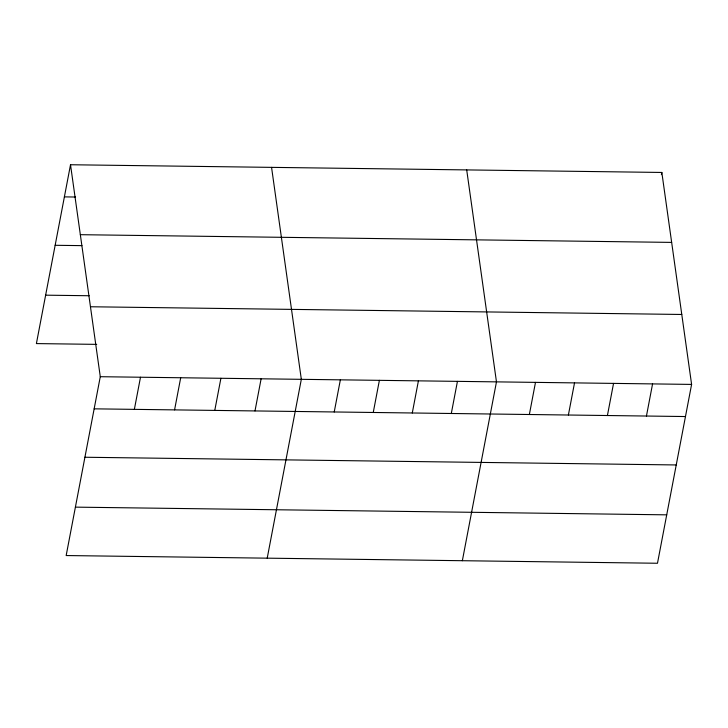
<?xml version="1.0" encoding="UTF-8"?>
<svg xmlns="http://www.w3.org/2000/svg" width="728" height="728" viewBox="0 0 728 728"><rect width="100%" height="100%" fill="white"/><g stroke="black" fill="none" stroke-linecap="round" stroke-linejoin="round"><path stroke-width="1.09" d="M70.516 164.746L100.282 376.704L66.166 555.546L657.484 563.254L691.6 384.411L661.834 172.454L70.516 164.746L36.4 343.589L96.715 344.371M134.362 409.364L140.495 377.231M174.574 409.882L180.699 377.75M214.778 410.41L220.912 378.278M254.991 410.929L261.125 378.806M267.212 558.167L301.328 379.324L271.562 167.367M334.225 411.966L340.358 379.834M373.255 412.476L379.388 380.344M412.285 412.985L418.409 380.853M451.305 413.495L457.439 381.363M462.353 560.715L496.469 381.872L466.703 169.906M529.365 414.514L535.49 382.382M568.386 415.015L574.519 382.892M607.416 415.524L613.549 383.392M661.406 174.665L661.834 172.454M646.446 416.034L652.57 383.902M64.383 196.879L75.557 197.024M80.335 234.689L671.653 242.397M55.155 245.291L81.955 245.636M45.636 295.168L89.198 295.741M90.463 306.761L681.781 314.469M100.282 376.704L691.6 384.411M94.158 408.836L685.467 416.543M84.921 457.248L676.239 464.955M75.403 507.134L666.721 514.842"/></g></svg>
